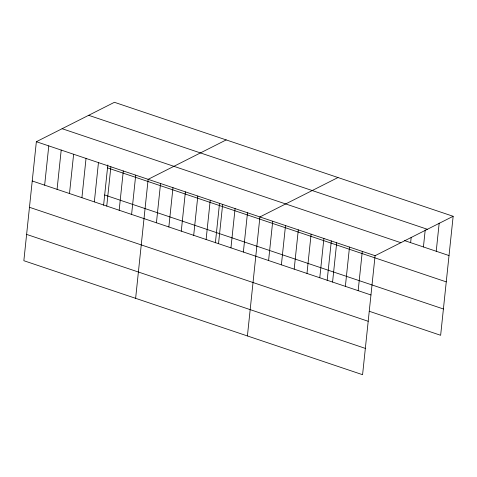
<?xml version="1.0" encoding="UTF-8"?>
<svg xmlns="http://www.w3.org/2000/svg" width="477" height="477" viewBox="0 0 477 477"><rect width="100%" height="100%" fill="white"/><g stroke="black" fill="none" stroke-linecap="round" stroke-linejoin="round"><path stroke-width="0.72" d="M453.15 216.29L114.42 102.299L36.359 141.711L23.85 260.71L362.58 374.701L375.089 255.702L453.15 216.29L440.641 335.289L369.252 311.266M44.647 185.165L48.779 145.89M57.073 189.345L61.199 150.07M69.493 193.525L73.619 154.25M81.913 197.705L86.039 158.43M94.333 201.884L98.459 162.609M103.598 205.223L107.832 164.959M106.753 206.064L110.879 166.789M119.172 210.244L123.299 170.969M131.592 214.423L135.718 175.148M135.629 298.328L148.138 179.328L226.199 139.916M156.432 222.783L160.558 183.508M168.852 226.963L172.978 187.688M181.272 231.142L185.398 191.867M193.692 235.322L197.818 196.047M206.112 239.502L210.238 200.227M215.383 242.841L219.539 203.303M218.532 243.681L222.658 204.406M230.951 247.861L235.078 208.586M243.371 252.041L247.497 212.766M247.414 335.945L259.917 216.946L337.984 177.533M268.587 260.525L272.719 221.25M281.388 264.83L285.514 225.555M294.184 269.135L298.31 229.86M306.979 273.446L311.105 234.171M319.775 277.751L323.901 238.476M327.162 280.458L331.318 240.921M332.57 282.056L336.696 242.781M345.366 286.361L349.498 247.086M358.167 290.666L362.293 251.397M410.631 242.644L411.18 237.457M423.427 246.949L425.222 229.908M436.228 251.254L439.186 223.099M88.656 115.303L427.392 229.294M404.574 240.605L449.024 255.565M62.117 128.701L400.847 242.692M36.359 141.711L375.089 255.702M107.528 167.88L446.257 281.871M104.678 194.986L443.407 308.983M32.227 180.986L370.963 294.977M29.467 207.292L368.196 321.283M26.617 234.404L365.346 348.395"/></g></svg>
